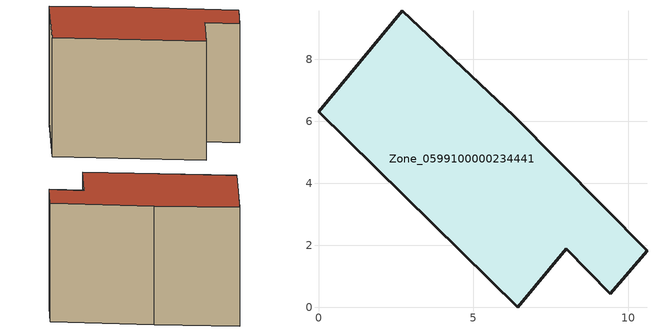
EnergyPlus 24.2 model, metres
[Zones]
Zone_0599100000234441
 floor ground (C_G): 6.43,0 0,6.31 2.7,9.57 6.32,6.17 10.6,1.83 9.42,0.43 8,1.88 z0
 wall outside (C_F): 0,6.31 6.43,0 8,1.88 9.42,0.43 10.6,1.83 6.32,6.17 2.7,9.57 0,6.31 z0:7.72
 roof outside (C_R): 6.32,6.17 2.7,9.57 0,6.31 6.43,0 8,1.88 9.42,0.43 10.6,1.83 z7.72
[BUILDING]
Pand.0599100000234441: North Axis=0; Terrain=City; Loads Convergence Tolerance Value=0.04; Temperature Convergence Tolerance Value=0.4; Solar Distribution=FullExterior; Maximum Number of Warmup Days=25; Minimum Number of Warmup Days=1
[Site:Location]
Rotterdam.The.Hague.AP_ZH_NLD Design_Conditions: Latitude=51.96; Longitude=4.45; Time Zone=1; Elevation=-4.5
[SITE:GROUNDTEMPERATURE:BUILDINGSURFACE]
18, 18, 18, 18, 18, 18, 18, 18, 18, 18, 18, 18
[MATERIAL] Thermal Absorptance=0.9; Solar Absorptance=0.7; Visible Absorptance=0.7
Name | Roughness | Thickness | Conductivity | Density | Specific Heat
G.TI.1946 | MediumSmooth | 0.15 | 1 | 540 | 1210
F.TI.1946 | Rough | 0.3 | 0.857143 | 1920 | 840
R.TI.1946 | MediumRough | 0.2 | 0.1 | 1500 | 1000
[CONSTRUCTION]
C_G: G.TI.1946
C_F: F.TI.1946
C_R: R.TI.1946
[ZONE]
Zone_0599100000234441: Type=1; Multiplier=1; Ceiling Height=Autocalculate; Volume=Autocalculate; Floor Area=autocalculate; Part of Total Floor Area=Yes
[ZONEINFILTRATION:DESIGNFLOWRATE]
Infil_Zone_0599100000234441: Zone or ZoneList or Space or SpaceList=Zone_0599100000234441; Schedule=AlwaysOn; Design Flow Rate Calculation Method=Flow/Area; Flow Rate per Floor Area=0.003; Constant Term Coefficient=1; Temperature Term Coefficient=0; Velocity Term Coefficient=0; Velocity Squared Term Coefficient=0
[HVACTEMPLATE:ZONE:IDEALLOADSAIRSYSTEM]
Zone_0599100000234441: Maximum Heating Supply Air Temperature=50; Minimum Cooling Supply Air Temperature=13; Maximum Heating Supply Air Humidity Ratio=0.0156; Minimum Cooling Supply Air Humidity Ratio=0.0077; Heating Limit=NoLimit; Cooling Limit=NoLimit; Dehumidification Control Type=ConstantSensibleHeatRatio; Cooling Sensible Heat Ratio=0.7; Dehumidification Setpoint=60; Humidification Control Type=None; Humidification Setpoint=30; Outdoor Air Method=None; Outdoor Air Flow Rate per Person=0.00944; Outdoor Air Flow Rate per Zone Floor Area=0; Outdoor Air Flow Rate per Zone=0; Demand Controlled Ventilation Type=None; Outdoor Air Economizer Type=NoEconomizer; Heat Recovery Type=None; Sensible Heat Recovery Effectiveness=0.7; Latent Heat Recovery Effectiveness=0.65
[ZONECONTROL:THERMOSTAT]
ThermostatControl_Zone_0599100000234441: Zone or ZoneList=Zone_0599100000234441; Control Type Schedule=DualSetpointControlType; Control 1=Thermostat_Zone_0599100000234441; Temperature Difference Between Cutout And Setpoint=0
[THERMOSTATSETPOINT:DUALSETPOINT]
Thermostat_Zone_0599100000234441: Heating Setpoint Temperature Schedule=HeatingSetpoint_Zone_0599100000234441; Cooling Setpoint Temperature Schedule=CoolingSetpoint_Zone_0599100000234441
[SCHEDULE:COMPACT]
HeatingSetpoint_Zone_0599100000234441: Through: 12/31, For: AllDays, Until: 24:00, 21
CoolingSetpoint_Zone_0599100000234441: Through: 12/31, For: AllDays, Until: 24:00, 24
DualSetpointControlType: Through: 12/31, For: AllDays, Until: 24:00, 4
AlwaysOn: Through: 12/31, For: AllDays, Until: 24:00, 1
